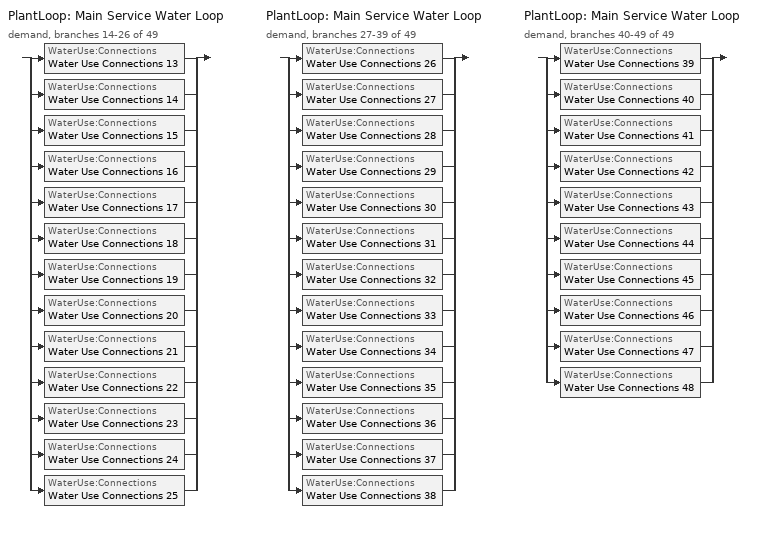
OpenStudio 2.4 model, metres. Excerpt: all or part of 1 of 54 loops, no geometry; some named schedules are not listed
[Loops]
PlantLoop 'Main Service Water Loop'
 demand, branches 14-26 of 49: split
  | WaterUse:Connections 'Water Use Connections 13'
  | WaterUse:Connections 'Water Use Connections 14'
  | WaterUse:Connections 'Water Use Connections 15'
  | WaterUse:Connections 'Water Use Connections 16'
  | WaterUse:Connections 'Water Use Connections 17'
  | WaterUse:Connections 'Water Use Connections 18'
  | WaterUse:Connections 'Water Use Connections 19'
  | WaterUse:Connections 'Water Use Connections 20'
  | WaterUse:Connections 'Water Use Connections 21'
  | WaterUse:Connections 'Water Use Connections 22'
  | WaterUse:Connections 'Water Use Connections 23'
  | WaterUse:Connections 'Water Use Connections 24'
  | WaterUse:Connections 'Water Use Connections 25'
PlantLoop 'Main Service Water Loop'
 demand, branches 27-39 of 49: split
  | WaterUse:Connections 'Water Use Connections 26'
  | WaterUse:Connections 'Water Use Connections 27'
  | WaterUse:Connections 'Water Use Connections 28'
  | WaterUse:Connections 'Water Use Connections 29'
  | WaterUse:Connections 'Water Use Connections 30'
  | WaterUse:Connections 'Water Use Connections 31'
  | WaterUse:Connections 'Water Use Connections 32'
  | WaterUse:Connections 'Water Use Connections 33'
  | WaterUse:Connections 'Water Use Connections 34'
  | WaterUse:Connections 'Water Use Connections 35'
  | WaterUse:Connections 'Water Use Connections 36'
  | WaterUse:Connections 'Water Use Connections 37'
  | WaterUse:Connections 'Water Use Connections 38'
PlantLoop 'Main Service Water Loop'
 demand, branches 40-49 of 49: split
  | WaterUse:Connections 'Water Use Connections 39'
  | WaterUse:Connections 'Water Use Connections 40'
  | WaterUse:Connections 'Water Use Connections 41'
  | WaterUse:Connections 'Water Use Connections 42'
  | WaterUse:Connections 'Water Use Connections 43'
  | WaterUse:Connections 'Water Use Connections 44'
  | WaterUse:Connections 'Water Use Connections 45'
  | WaterUse:Connections 'Water Use Connections 46'
  | WaterUse:Connections 'Water Use Connections 47'
  | WaterUse:Connections 'Water Use Connections 48'
[WaterUse:Connections]
Name | Water Use Equipment Name 1
Water Use Connections 13 | Ic_patroom3_mult6_flr_2 Service Water Use 0.05gal/min
Water Use Connections 14 | Kitchen_flr_5 Service Water Use 0.47gal/min
Water Use Connections 15 | Lab_flr_3 Service Water Use 0.2gal/min
Water Use Connections 16 | Lab_flr_4 Service Water Use 0.2gal/min
Water Use Connections 17 | Lobby_records_flr_1 Service Water Use 0.56gal/min
Water Use Connections 18 | Nursestn_lobby_flr_3 Service Water Use 0.17gal/min
Water Use Connections 19 | Nursestn_lobby_flr_4 Service Water Use 0.17gal/min
Water Use Connections 20 | Nursestn_lobby_flr_5 Service Water Use 0.2gal/min
Water Use Connections 21 | Office1_flr_5 Service Water Use 0.03gal/min
Water Use Connections 22 | Office1_mult4_flr_1 Service Water Use 0.03gal/min
Water Use Connections 23 | Office2_mult5_flr_5 Service Water Use 0.13gal/min
Water Use Connections 24 | Office3_flr_5 Service Water Use 0.03gal/min
Water Use Connections 25 | Office4_mult6_flr_5 Service Water Use 0.03gal/min
Water Use Connections 26 | Or1_flr_2 Service Water Use 0.07gal/min
Water Use Connections 27 | Or2_mult5_flr_2 Service Water Use 0.35gal/min
Water Use Connections 28 | Or3_flr_2 Service Water Use 0.07gal/min
Water Use Connections 29 | Or4_flr_2 Service Water Use 0.28gal/min
Water Use Connections 30 | Or_nursestn_lobby_flr_2 Service Water Use 0.19gal/min
Water Use Connections 31 | Patroom1_mult10_flr_3 Service Water Use 0.08gal/min
Water Use Connections 32 | Patroom1_mult10_flr_4 Service Water Use 0.08gal/min
Water Use Connections 33 | Patroom2_flr_3 Service Water Use 0.01gal/min
Water Use Connections 34 | Patroom2_flr_4 Service Water Use 0.01gal/min
Water Use Connections 35 | Patroom3_mult10_flr_3 Service Water Use 0.08gal/min
Water Use Connections 36 | Patroom3_mult10_flr_4 Service Water Use 0.08gal/min
Water Use Connections 37 | Patroom4_flr_3 Service Water Use 0.01gal/min
Water Use Connections 38 | Patroom4_flr_4 Service Water Use 0.01gal/min
Water Use Connections 39 | Patroom5_mult10_flr_3 Service Water Use 0.08gal/min
Water Use Connections 40 | Patroom5_mult10_flr_4 Service Water Use 0.08gal/min
Water Use Connections 41 | Patroom6_flr_3 Service Water Use 0.01gal/min
Water Use Connections 42 | Patroom6_flr_4 Service Water Use 0.01gal/min
Water Use Connections 43 | Patroom7_mult10_flr_3 Service Water Use 0.08gal/min
Water Use Connections 44 | Patroom7_mult10_flr_4 Service Water Use 0.08gal/min
Water Use Connections 45 | Patroom8_flr_3 Service Water Use 0.01gal/min
Water Use Connections 46 | Patroom8_flr_4 Service Water Use 0.01gal/min
Water Use Connections 47 | Phystherapy_flr_3 Service Water Use 0.09gal/min
Water Use Connections 48 | Radiology_flr_4 Service Water Use 0.18gal/min
[WaterUse:Equipment:Definition]
Name | Peak Flow Rate {m3/s} | Target Temperature Schedule | Sensible Fraction Schedule | Latent Fraction Schedule
Ic_patroom3_mult6_flr_2 Service Water Use Def 0.05gal/min | 2.99759e-06 | Schedule Ruleset 41 | Schedule Ruleset 39 | Schedule Ruleset 40
Kitchen_flr_5 Service Water Use Def 0.47gal/min | 2.96058e-05 | Schedule Ruleset 44 | Schedule Ruleset 42 | Schedule Ruleset 43
Lab_flr_3 Service Water Use Def 0.2gal/min | 1.26565e-05 | Schedule Ruleset 47 | Schedule Ruleset 45 | Schedule Ruleset 46
Lab_flr_4 Service Water Use Def 0.2gal/min | 1.26565e-05 | Schedule Ruleset 50 | Schedule Ruleset 48 | Schedule Ruleset 49
Lobby_records_flr_1 Service Water Use Def 0.56gal/min | 3.52488e-05 | Schedule Ruleset 53 | Schedule Ruleset 51 | Schedule Ruleset 52
Nursestn_lobby_flr_3 Service Water Use Def 0.17gal/min | 1.08246e-05 | Schedule Ruleset 56 | Schedule Ruleset 54 | Schedule Ruleset 55
Nursestn_lobby_flr_4 Service Water Use Def 0.17gal/min | 1.08246e-05 | Schedule Ruleset 59 | Schedule Ruleset 57 | Schedule Ruleset 58
Nursestn_lobby_flr_5 Service Water Use Def 0.2gal/min | 1.24344e-05 | Schedule Ruleset 62 | Schedule Ruleset 60 | Schedule Ruleset 61
Office1_flr_5 Service Water Use Def 0.03gal/min | 1.66576e-06 | Schedule Ruleset 65 | Schedule Ruleset 63 | Schedule Ruleset 64
Office1_mult4_flr_1 Service Water Use Def 0.03gal/min | 1.66533e-06 | Schedule Ruleset 68 | Schedule Ruleset 66 | Schedule Ruleset 67
Office2_mult5_flr_5 Service Water Use Def 0.13gal/min | 8.32444e-06 | Schedule Ruleset 71 | Schedule Ruleset 69 | Schedule Ruleset 70
Office3_flr_5 Service Water Use Def 0.03gal/min | 1.66533e-06 | Schedule Ruleset 74 | Schedule Ruleset 72 | Schedule Ruleset 73
Office4_mult6_flr_5 Service Water Use Def 0.03gal/min | 1.99839e-06 | Schedule Ruleset 77 | Schedule Ruleset 75 | Schedule Ruleset 76
Or1_flr_2 Service Water Use Def 0.07gal/min | 4.44087e-06 | Schedule Ruleset 80 | Schedule Ruleset 78 | Schedule Ruleset 79
Or2_mult5_flr_2 Service Water Use Def 0.35gal/min | 2.22043e-05 | Schedule Ruleset 83 | Schedule Ruleset 81 | Schedule Ruleset 82
Or3_flr_2 Service Water Use Def 0.07gal/min | 4.44087e-06 | Schedule Ruleset 86 | Schedule Ruleset 84 | Schedule Ruleset 85
Or4_flr_2 Service Water Use Def 0.28gal/min | 1.77635e-05 | Schedule Ruleset 89 | Schedule Ruleset 87 | Schedule Ruleset 88
Or_nursestn_lobby_flr_2 Service Water Use Def 0.19gal/min | 1.21014e-05 | Schedule Ruleset 92 | Schedule Ruleset 90 | Schedule Ruleset 91
Patroom1_mult10_flr_3 Service Water Use Def 0.08gal/min | 4.99598e-06 | Schedule Ruleset 95 | Schedule Ruleset 93 | Schedule Ruleset 94
Patroom1_mult10_flr_4 Service Water Use Def 0.08gal/min | 4.99598e-06 | Schedule Ruleset 98 | Schedule Ruleset 96 | Schedule Ruleset 97
Patroom2_flr_3 Service Water Use Def 0.01gal/min | 8.32663e-07 | Schedule Ruleset 101 | Schedule Ruleset 99 | Schedule Ruleset 100
Patroom2_flr_4 Service Water Use Def 0.01gal/min | 8.32663e-07 | Schedule Ruleset 104 | Schedule Ruleset 102 | Schedule Ruleset 103
Patroom3_mult10_flr_3 Service Water Use Def 0.08gal/min | 4.82988e-06 | Schedule Ruleset 107 | Schedule Ruleset 105 | Schedule Ruleset 106
Patroom3_mult10_flr_4 Service Water Use Def 0.08gal/min | 4.82988e-06 | Schedule Ruleset 110 | Schedule Ruleset 108 | Schedule Ruleset 109
Patroom4_flr_3 Service Water Use Def 0.01gal/min | 8.32663e-07 | Schedule Ruleset 113 | Schedule Ruleset 111 | Schedule Ruleset 112
Patroom4_flr_4 Service Water Use Def 0.01gal/min | 8.32663e-07 | Schedule Ruleset 116 | Schedule Ruleset 114 | Schedule Ruleset 115
Patroom5_mult10_flr_3 Service Water Use Def 0.08gal/min | 4.99598e-06 | Schedule Ruleset 119 | Schedule Ruleset 117 | Schedule Ruleset 118
Patroom5_mult10_flr_4 Service Water Use Def 0.08gal/min | 4.99598e-06 | Schedule Ruleset 122 | Schedule Ruleset 120 | Schedule Ruleset 121
Patroom6_flr_3 Service Water Use Def 0.01gal/min | 6.6613e-07 | Schedule Ruleset 125 | Schedule Ruleset 123 | Schedule Ruleset 124
Patroom6_flr_4 Service Water Use Def 0.01gal/min | 6.6613e-07 | Schedule Ruleset 128 | Schedule Ruleset 126 | Schedule Ruleset 127
Patroom7_mult10_flr_3 Service Water Use Def 0.08gal/min | 4.82988e-06 | Schedule Ruleset 131 | Schedule Ruleset 129 | Schedule Ruleset 130
Patroom7_mult10_flr_4 Service Water Use Def 0.08gal/min | 4.82988e-06 | Schedule Ruleset 134 | Schedule Ruleset 132 | Schedule Ruleset 133
Patroom8_flr_3 Service Water Use Def 0.01gal/min | 6.6613e-07 | Schedule Ruleset 137 | Schedule Ruleset 135 | Schedule Ruleset 136
Patroom8_flr_4 Service Water Use Def 0.01gal/min | 6.6613e-07 | Schedule Ruleset 140 | Schedule Ruleset 138 | Schedule Ruleset 139
Phystherapy_flr_3 Service Water Use Def 0.09gal/min | 5.82864e-06 | Schedule Ruleset 143 | Schedule Ruleset 141 | Schedule Ruleset 142
Radiology_flr_4 Service Water Use Def 0.18gal/min | 1.16573e-05 | Schedule Ruleset 146 | Schedule Ruleset 144 | Schedule Ruleset 145
[WaterUse:Equipment]
Name | Water Use Equipment Definition | Space | Flow Rate Fraction Schedule
Ic_patroom3_mult6_flr_2 Service Water Use 0.05gal/min | Ic_patroom3_mult6_flr_2 Service Water Use Def 0.05gal/min | IC_PatRoom3_Mult6_Flr_2 | NECB-H-Service Water Heating
Kitchen_flr_5 Service Water Use 0.47gal/min | Kitchen_flr_5 Service Water Use Def 0.47gal/min | Kitchen_Flr_5 | NECB-B-Service Water Heating
Lab_flr_3 Service Water Use 0.2gal/min | Lab_flr_3 Service Water Use Def 0.2gal/min | Lab_Flr_3 | NECB-A-Service Water Heating
Lab_flr_4 Service Water Use 0.2gal/min | Lab_flr_4 Service Water Use Def 0.2gal/min | Lab_Flr_4 | NECB-A-Service Water Heating
Lobby_records_flr_1 Service Water Use 0.56gal/min | Lobby_records_flr_1 Service Water Use Def 0.56gal/min | Lobby_Records_Flr_1 | NECB-A-Service Water Heating
Nursestn_lobby_flr_3 Service Water Use 0.17gal/min | Nursestn_lobby_flr_3 Service Water Use Def 0.17gal/min | NurseStn_Lobby_Flr_3 | NECB-H-Service Water Heating
Nursestn_lobby_flr_4 Service Water Use 0.17gal/min | Nursestn_lobby_flr_4 Service Water Use Def 0.17gal/min | NurseStn_Lobby_Flr_4 | NECB-H-Service Water Heating
Nursestn_lobby_flr_5 Service Water Use 0.2gal/min | Nursestn_lobby_flr_5 Service Water Use Def 0.2gal/min | NurseStn_Lobby_Flr_5 | NECB-H-Service Water Heating
Office1_flr_5 Service Water Use 0.03gal/min | Office1_flr_5 Service Water Use Def 0.03gal/min | Office1_Flr_5 | NECB-A-Service Water Heating
Office1_mult4_flr_1 Service Water Use 0.03gal/min | Office1_mult4_flr_1 Service Water Use Def 0.03gal/min | Office1_Mult4_Flr_1 | NECB-A-Service Water Heating
Office2_mult5_flr_5 Service Water Use 0.13gal/min | Office2_mult5_flr_5 Service Water Use Def 0.13gal/min | Office2_Mult5_Flr_5 | NECB-A-Service Water Heating
Office3_flr_5 Service Water Use 0.03gal/min | Office3_flr_5 Service Water Use Def 0.03gal/min | Office3_Flr_5 | NECB-A-Service Water Heating
Office4_mult6_flr_5 Service Water Use 0.03gal/min | Office4_mult6_flr_5 Service Water Use Def 0.03gal/min | Office4_Mult6_Flr_5 | NECB-A-Service Water Heating
Or1_flr_2 Service Water Use 0.07gal/min | Or1_flr_2 Service Water Use Def 0.07gal/min | OR1_Flr_2 | NECB-H-Service Water Heating
Or2_mult5_flr_2 Service Water Use 0.35gal/min | Or2_mult5_flr_2 Service Water Use Def 0.35gal/min | OR2_Mult5_Flr_2 | NECB-H-Service Water Heating
Or3_flr_2 Service Water Use 0.07gal/min | Or3_flr_2 Service Water Use Def 0.07gal/min | OR3_Flr_2 | NECB-H-Service Water Heating
Or4_flr_2 Service Water Use 0.28gal/min | Or4_flr_2 Service Water Use Def 0.28gal/min | OR4_Flr_2 | NECB-H-Service Water Heating
Or_nursestn_lobby_flr_2 Service Water Use 0.19gal/min | Or_nursestn_lobby_flr_2 Service Water Use Def 0.19gal/min | OR_NurseStn_Lobby_Flr_2 | NECB-H-Service Water Heating
Patroom1_mult10_flr_3 Service Water Use 0.08gal/min | Patroom1_mult10_flr_3 Service Water Use Def 0.08gal/min | PatRoom1_Mult10_Flr_3 | NECB-H-Service Water Heating
Patroom1_mult10_flr_4 Service Water Use 0.08gal/min | Patroom1_mult10_flr_4 Service Water Use Def 0.08gal/min | PatRoom1_Mult10_Flr_4 | NECB-H-Service Water Heating
Patroom2_flr_3 Service Water Use 0.01gal/min | Patroom2_flr_3 Service Water Use Def 0.01gal/min | PatRoom2_Flr_3 | NECB-H-Service Water Heating
Patroom2_flr_4 Service Water Use 0.01gal/min | Patroom2_flr_4 Service Water Use Def 0.01gal/min | PatRoom2_Flr_4 | NECB-H-Service Water Heating
Patroom3_mult10_flr_3 Service Water Use 0.08gal/min | Patroom3_mult10_flr_3 Service Water Use Def 0.08gal/min | PatRoom3_Mult10_Flr_3 | NECB-H-Service Water Heating
Patroom3_mult10_flr_4 Service Water Use 0.08gal/min | Patroom3_mult10_flr_4 Service Water Use Def 0.08gal/min | PatRoom3_Mult10_Flr_4 | NECB-H-Service Water Heating
Patroom4_flr_3 Service Water Use 0.01gal/min | Patroom4_flr_3 Service Water Use Def 0.01gal/min | PatRoom4_Flr_3 | NECB-H-Service Water Heating
Patroom4_flr_4 Service Water Use 0.01gal/min | Patroom4_flr_4 Service Water Use Def 0.01gal/min | PatRoom4_Flr_4 | NECB-H-Service Water Heating
Patroom5_mult10_flr_3 Service Water Use 0.08gal/min | Patroom5_mult10_flr_3 Service Water Use Def 0.08gal/min | PatRoom5_Mult10_Flr_3 | NECB-H-Service Water Heating
Patroom5_mult10_flr_4 Service Water Use 0.08gal/min | Patroom5_mult10_flr_4 Service Water Use Def 0.08gal/min | PatRoom5_Mult10_Flr_4 | NECB-H-Service Water Heating
Patroom6_flr_3 Service Water Use 0.01gal/min | Patroom6_flr_3 Service Water Use Def 0.01gal/min | PatRoom6_Flr_3 | NECB-H-Service Water Heating
Patroom6_flr_4 Service Water Use 0.01gal/min | Patroom6_flr_4 Service Water Use Def 0.01gal/min | PatRoom6_Flr_4 | NECB-H-Service Water Heating
Patroom7_mult10_flr_3 Service Water Use 0.08gal/min | Patroom7_mult10_flr_3 Service Water Use Def 0.08gal/min | PatRoom7_Mult10_Flr_3 | NECB-H-Service Water Heating
Patroom7_mult10_flr_4 Service Water Use 0.08gal/min | Patroom7_mult10_flr_4 Service Water Use Def 0.08gal/min | PatRoom7_Mult10_Flr_4 | NECB-H-Service Water Heating
Patroom8_flr_3 Service Water Use 0.01gal/min | Patroom8_flr_3 Service Water Use Def 0.01gal/min | PatRoom8_Flr_3 | NECB-H-Service Water Heating
Patroom8_flr_4 Service Water Use 0.01gal/min | Patroom8_flr_4 Service Water Use Def 0.01gal/min | PatRoom8_Flr_4 | NECB-H-Service Water Heating
Phystherapy_flr_3 Service Water Use 0.09gal/min | Phystherapy_flr_3 Service Water Use Def 0.09gal/min | PhysTherapy_Flr_3 | NECB-C-Service Water Heating
Radiology_flr_4 Service Water Use 0.18gal/min | Radiology_flr_4 Service Water Use Def 0.18gal/min | Radiology_Flr_4 | NECB-H-Service Water Heating
[Schedule:Ruleset]
Name | Default Day Schedule
NECB-A-Service Water Heating | NECB-A-Service Water Heating Default
NECB-B-Service Water Heating | NECB-B-Service Water Heating Default
NECB-H-Service Water Heating | NECB-H-Service Water Heating Default
Schedule Ruleset 39 | Schedule Day 43
Schedule Ruleset 40 | Schedule Day 44
Schedule Ruleset 41 | Schedule Day 45
Schedule Ruleset 42 | Schedule Day 46
Schedule Ruleset 43 | Schedule Day 47
Schedule Ruleset 44 | Schedule Day 48
Schedule Ruleset 45 | Schedule Day 49
Schedule Ruleset 46 | Schedule Day 50
Schedule Ruleset 47 | Schedule Day 51
Schedule Ruleset 48 | Schedule Day 52
Schedule Ruleset 49 | Schedule Day 53
Schedule Ruleset 50 | Schedule Day 54
Schedule Ruleset 51 | Schedule Day 55
Schedule Ruleset 52 | Schedule Day 56
Schedule Ruleset 53 | Schedule Day 57
Schedule Ruleset 54 | Schedule Day 58
Schedule Ruleset 55 | Schedule Day 59
Schedule Ruleset 56 | Schedule Day 60
Schedule Ruleset 57 | Schedule Day 61
Schedule Ruleset 58 | Schedule Day 62
Schedule Ruleset 59 | Schedule Day 63
Schedule Ruleset 60 | Schedule Day 64
Schedule Ruleset 61 | Schedule Day 65
Schedule Ruleset 62 | Schedule Day 66
Schedule Ruleset 63 | Schedule Day 67
Schedule Ruleset 64 | Schedule Day 68
Schedule Ruleset 65 | Schedule Day 69
Schedule Ruleset 66 | Schedule Day 70
Schedule Ruleset 67 | Schedule Day 71
Schedule Ruleset 68 | Schedule Day 72
Schedule Ruleset 69 | Schedule Day 73
Schedule Ruleset 70 | Schedule Day 74
Schedule Ruleset 71 | Schedule Day 75
Schedule Ruleset 72 | Schedule Day 76
Schedule Ruleset 73 | Schedule Day 77
Schedule Ruleset 74 | Schedule Day 78
Schedule Ruleset 75 | Schedule Day 79
Schedule Ruleset 76 | Schedule Day 80
Schedule Ruleset 77 | Schedule Day 81
Schedule Ruleset 78 | Schedule Day 82
Schedule Ruleset 79 | Schedule Day 83
Schedule Ruleset 80 | Schedule Day 84
Schedule Ruleset 81 | Schedule Day 85
Schedule Ruleset 82 | Schedule Day 86
Schedule Ruleset 83 | Schedule Day 87
Schedule Ruleset 84 | Schedule Day 88
Schedule Ruleset 85 | Schedule Day 89
Schedule Ruleset 86 | Schedule Day 90
Schedule Ruleset 87 | Schedule Day 91
Schedule Ruleset 88 | Schedule Day 92
Schedule Ruleset 89 | Schedule Day 93
Schedule Ruleset 90 | Schedule Day 94
Schedule Ruleset 91 | Schedule Day 95
Schedule Ruleset 92 | Schedule Day 96
Schedule Ruleset 93 | Schedule Day 97
Schedule Ruleset 94 | Schedule Day 98
Schedule Ruleset 95 | Schedule Day 99
Schedule Ruleset 96 | Schedule Day 100
Schedule Ruleset 97 | Schedule Day 101
Schedule Ruleset 98 | Schedule Day 102
Schedule Ruleset 99 | Schedule Day 103
Schedule Ruleset 100 | Schedule Day 104
Schedule Ruleset 101 | Schedule Day 105
Schedule Ruleset 102 | Schedule Day 106
Schedule Ruleset 103 | Schedule Day 107
Schedule Ruleset 104 | Schedule Day 108
Schedule Ruleset 105 | Schedule Day 109
Schedule Ruleset 106 | Schedule Day 110
Schedule Ruleset 107 | Schedule Day 111
Schedule Ruleset 108 | Schedule Day 112
Schedule Ruleset 109 | Schedule Day 113
Schedule Ruleset 110 | Schedule Day 114
Schedule Ruleset 111 | Schedule Day 115
Schedule Ruleset 112 | Schedule Day 116
Schedule Ruleset 113 | Schedule Day 117
Schedule Ruleset 114 | Schedule Day 118
Schedule Ruleset 115 | Schedule Day 119
Schedule Ruleset 116 | Schedule Day 120
Schedule Ruleset 117 | Schedule Day 121
Schedule Ruleset 118 | Schedule Day 122
Schedule Ruleset 119 | Schedule Day 123
Schedule Ruleset 120 | Schedule Day 124
Schedule Ruleset 121 | Schedule Day 125
Schedule Ruleset 122 | Schedule Day 126
Schedule Ruleset 123 | Schedule Day 127
Schedule Ruleset 124 | Schedule Day 128
Schedule Ruleset 125 | Schedule Day 129
Schedule Ruleset 126 | Schedule Day 130
Schedule Ruleset 127 | Schedule Day 131
Schedule Ruleset 128 | Schedule Day 132
Schedule Ruleset 129 | Schedule Day 133
Schedule Ruleset 130 | Schedule Day 134
Schedule Ruleset 131 | Schedule Day 135
Schedule Ruleset 132 | Schedule Day 136
Schedule Ruleset 133 | Schedule Day 137
Schedule Ruleset 134 | Schedule Day 138
Schedule Ruleset 135 | Schedule Day 139
Schedule Ruleset 136 | Schedule Day 140
Schedule Ruleset 137 | Schedule Day 141
Schedule Ruleset 138 | Schedule Day 142
Schedule Ruleset 139 | Schedule Day 143
Schedule Ruleset 140 | Schedule Day 144
Schedule Ruleset 141 | Schedule Day 145
Schedule Ruleset 142 | Schedule Day 146
Schedule Ruleset 143 | Schedule Day 147
NECB-C-Service Water Heating | NECB-C-Service Water Heating Default
Schedule Ruleset 144 | Schedule Day 148
Schedule Ruleset 145 | Schedule Day 149
Schedule Ruleset 146 | Schedule Day 150
[Schedule:Day]
NECB-A-Service Water Heating Default; NECB-A-Service Water Heating Default|Wkdy Day: 7, 0, 0.05, 8, 0, 0.1, 10, 0, 0.5, 16, 0, 0.9, 17, 0, 0.7, 18, 0, 0.5, 19, 0, 0.3, 22, 0, 0.2, 24, 0, 0.05
NECB-A-Service Water Heating Sat Day; NECB-A-Service Water Heating Sun|Hol Day; Schedule Day 44; Schedule Day 47; Schedule Day 50; Schedule Day 53; Schedule Day 56; Schedule Day 59; Schedule Day 62; Schedule Day 65; Schedule Day 68; Schedule Day 71; Schedule Day 74; Schedule Day 77; Schedule Day 80; Schedule Day 83; Schedule Day 86; Schedule Day 89; Schedule Day 92; Schedule Day 95; Schedule Day 98; Schedule Day 101; Schedule Day 104; Schedule Day 107; Schedule Day 110; Schedule Day 113; Schedule Day 116; Schedule Day 119; Schedule Day 122; Schedule Day 125; Schedule Day 128; Schedule Day 131; Schedule Day 134; Schedule Day 137; Schedule Day 140; Schedule Day 143; Schedule Day 146: 24, 0, 0.05
NECB-B-Service Water Heating Default; NECB-B-Service Water Heating Default|Wkdy Day: 1, 0, 0.6, 2, 0, 0.5, 9, 0, 0.05, 11, 0, 0.7, 12, 0, 0.4, 13, 0, 0.5, 15, 0, 0.6, 16, 0, 0.4, 18, 0, 0.3, 19, 0, 0.4, 20, 0, 0.5, 22, 0, 0.8, 24, 0, 0.9
NECB-B-Service Water Heating Sat Day: 1, 0, 0.7, 2, 0, 0.6, 9, 0, 0.05, 11, 0, 0.7, 12, 0, 0.4, 13, 0, 0.5, 15, 0, 0.6, 16, 0, 0.4, 18, 0, 0.3, 19, 0, 0.4, 20, 0, 0.5, 22, 0, 0.8, 24, 0, 0.9
NECB-B-Service Water Heating Sun|Hol Day: 1, 0, 0.5, 2, 0, 0.6, 9, 0, 0.05, 11, 0, 0.7, 12, 0, 0.4, 13, 0, 0.5, 15, 0, 0.6, 16, 0, 0.4, 18, 0, 0.3, 19, 0, 0.4, 20, 0, 0.5, 22, 0, 0.8, 24, 0, 0.5
NECB-H-Service Water Heating Default; NECB-H-Service Water Heating Default|Wkdy Day; NECB-H-Service Water Heating Sat Day; NECB-H-Service Water Heating Sun|Hol Day: 24, 0, 0.9
Schedule Day 43; Schedule Day 46; Schedule Day 49; Schedule Day 52; Schedule Day 55; Schedule Day 58; Schedule Day 61; Schedule Day 64; Schedule Day 67; Schedule Day 70; Schedule Day 73; Schedule Day 76; Schedule Day 79; Schedule Day 82; Schedule Day 85; Schedule Day 88; Schedule Day 91; Schedule Day 94; Schedule Day 97; Schedule Day 100; Schedule Day 103; Schedule Day 106; Schedule Day 109; Schedule Day 112; Schedule Day 115; Schedule Day 118; Schedule Day 121; Schedule Day 124; Schedule Day 127; Schedule Day 130; Schedule Day 133; Schedule Day 136; Schedule Day 139; Schedule Day 142; Schedule Day 145: 24, 0, 0.2
Schedule Day 45; Schedule Day 48; Schedule Day 51; Schedule Day 54; Schedule Day 57; Schedule Day 60; Schedule Day 63; Schedule Day 66; Schedule Day 69; Schedule Day 72; Schedule Day 75; Schedule Day 78; Schedule Day 81; Schedule Day 84; Schedule Day 87; Schedule Day 90; Schedule Day 93; Schedule Day 96; Schedule Day 99; Schedule Day 102; Schedule Day 105; Schedule Day 108; Schedule Day 111; Schedule Day 114; Schedule Day 117; Schedule Day 120; Schedule Day 123; Schedule Day 126; Schedule Day 129; Schedule Day 132; Schedule Day 135; Schedule Day 138; Schedule Day 141; Schedule Day 144; Schedule Day 147: 24, 0, 60
NECB-C-Service Water Heating Default; NECB-C-Service Water Heating Default|Wkdy Day: 8, 0, 0.05, 9, 0, 0.1, 10, 0, 0.2, 11, 0, 0.3, 12, 0, 0.4, 16, 0, 0.8, 17, 0, 0.6, 18, 0, 0.4, 19, 0, 0.3, 21, 0, 0.2, 24, 0, 0.05
[Schedule:Rule] Date Specification Type=DateRange; Start Month=1; Start Day=1; End Month=12; End Day=31
Name | Schedule Ruleset | Rule Order | Day Schedule | Apply Monday | Apply Tuesday | Apply Wednesday | Apply Thursday | Apply Friday | Apply Saturday | Apply Sunday
Schedule Rule 62 | NECB-A-Service Water Heating | 2 | NECB-A-Service Water Heating Default|Wkdy Day | Yes | Yes | Yes | Yes | Yes
Schedule Rule 63 | NECB-A-Service Water Heating | 1 | NECB-A-Service Water Heating Sat Day |  |  |  |  |  | Yes
Schedule Rule 64 | NECB-A-Service Water Heating | 0 | NECB-A-Service Water Heating Sun|Hol Day |  |  |  |  |  |  | Yes
Schedule Rule 65 | NECB-B-Service Water Heating | 2 | NECB-B-Service Water Heating Default|Wkdy Day | Yes | Yes | Yes | Yes | Yes
Schedule Rule 66 | NECB-B-Service Water Heating | 1 | NECB-B-Service Water Heating Sat Day |  |  |  |  |  | Yes
Schedule Rule 67 | NECB-B-Service Water Heating | 0 | NECB-B-Service Water Heating Sun|Hol Day |  |  |  |  |  |  | Yes
Schedule Rule 68 | NECB-H-Service Water Heating | 2 | NECB-H-Service Water Heating Default|Wkdy Day | Yes | Yes | Yes | Yes | Yes
Schedule Rule 69 | NECB-H-Service Water Heating | 1 | NECB-H-Service Water Heating Sat Day |  |  |  |  |  | Yes
Schedule Rule 70 | NECB-H-Service Water Heating | 0 | NECB-H-Service Water Heating Sun|Hol Day |  |  |  |  |  |  | Yes
Schedule Rule 71 | NECB-C-Service Water Heating | 2 | NECB-C-Service Water Heating Default|Wkdy Day | Yes | Yes | Yes | Yes | Yes
Schedule Rule 72 | NECB-C-Service Water Heating | 1 | NECB-C-Service Water Heating Sat Day |  |  |  |  |  | Yes
Schedule Rule 73 | NECB-C-Service Water Heating | 0 | NECB-C-Service Water Heating Sun|Hol Day |  |  |  |  |  |  | Yes
